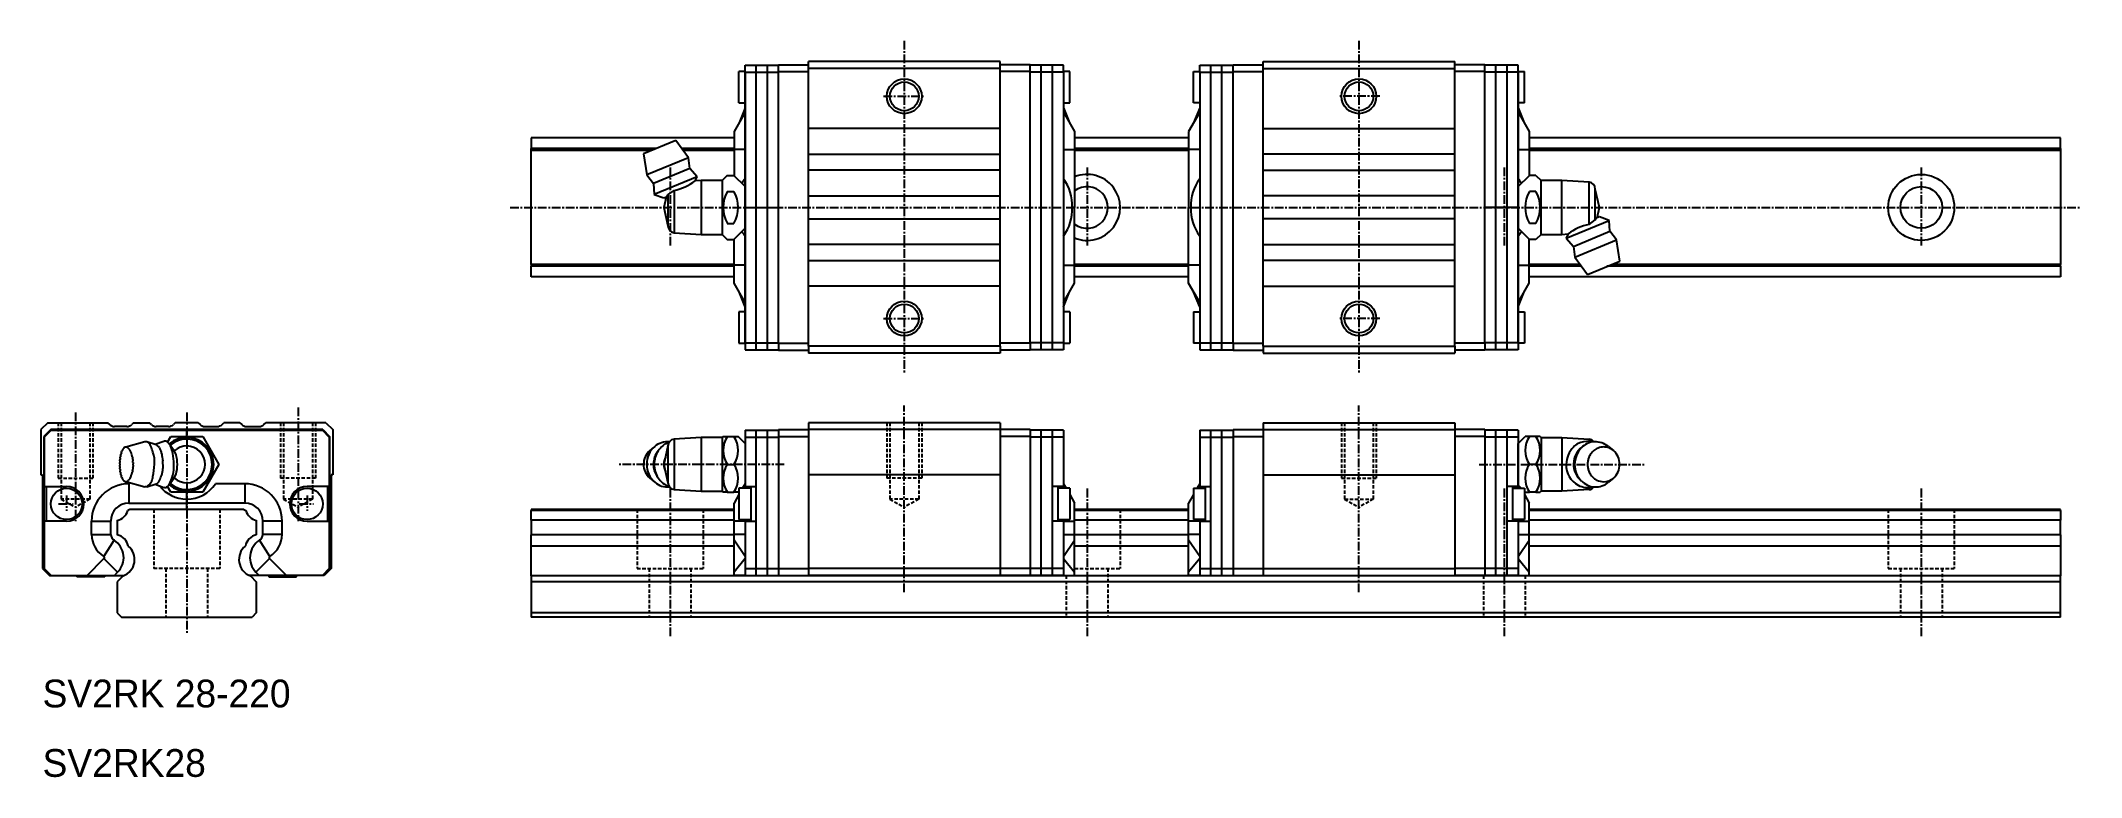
# Model space of a CAD drawing. Extents: x 10 to 303, y 10 to 116.
import ezdxf

# ---------------------------------------------------------------- set-up
doc = ezdxf.new("R2010")
doc.units = 0
doc.linetypes.add('CENTER', pattern=[2, 1.25, -0.25, 0.25, -0.25])
doc.linetypes.add('DASHED', pattern=[0.75, 0.5, -0.25])
doc.layers.get('0').update_dxf_attribs({"linetype": 'CONTINUOUS'})
doc.layers.add('CENTER', color=1, linetype='CENTER')

msp = doc.modelspace()

# ---------------------------------------------------------------- linework, layer by layer
at = {"color": 7, "linetype": 'CONTINUOUS'}
for p, q in [((110.17, 107.05), (110.17, 111.55)), ((111.07, 111.55), (110.17, 111.55)), ((111.07, 112.5), (115.87, 112.5)), ((111.07, 112.5), (115.87, 112.5)), ((111.07, 111.5), (111.07, 112.5)), ((111.07, 111.5), (111.07, 112.5)), ((112.67, 71.5), (112.67, 112.5)), ((114.27, 71.5), (114.27, 112.5)), ((115.87, 111.55), (115.87, 112.55)), ((115.87, 112.55), (120.17, 112.55)), ((115.87, 72.45), (115.87, 111.55)), ((115.87, 111.55), (120.17, 111.55)), ((147.77, 113), (120.17, 113)), ((120.17, 112), (120.17, 113)), ((120.17, 72), (120.17, 112)), ((147.77, 112), (120.17, 112)), ((147.77, 112), (147.77, 113)), ((152.07, 112.55), (147.77, 112.55)), ((147.77, 72), (147.77, 112)), ((152.07, 111.55), (147.77, 111.55)), ((152.07, 111.55), (152.07, 112.55)), ((156.87, 112.5), (152.07, 112.5)), ((152.07, 72.45), (152.07, 111.55)), ((153.67, 71.5), (153.67, 112.5)), ((155.27, 71.5), (155.27, 112.5)), ((156.87, 111.5), (156.87, 112.5)), ((157.77, 111.55), (156.87, 111.55)), ((157.77, 107.05), (157.77, 111.55)), ((175.57, 107.05), (175.57, 111.55)), ((175.57, 111.55), (176.47, 111.55)), ((176.47, 112.5), (181.27, 112.5)), ((176.47, 111.5), (176.47, 112.5)), ((178.07, 71.5), (178.07, 112.5)), ((179.67, 71.5), (179.67, 112.5)), ((181.27, 112.55), (185.57, 112.55)), ((181.27, 111.55), (181.27, 112.55)), ((181.27, 72.45), (181.27, 111.55)), ((181.27, 111.55), (185.57, 111.55)), ((185.57, 113), (213.17, 113)), ((185.57, 112), (185.57, 113)), ((185.57, 72), (185.57, 112)), ((185.57, 112), (213.17, 112)), ((213.17, 112), (213.17, 113)), ((217.47, 112.55), (213.17, 112.55)), ((213.17, 72), (213.17, 112)), ((217.47, 111.55), (213.17, 111.55)), ((217.47, 111.55), (217.47, 112.55)), ((222.27, 112.5), (217.47, 112.5)), ((222.27, 112.5), (217.47, 112.5)), ((217.47, 72.45), (217.47, 111.55)), ((219.07, 71.5), (219.07, 112.5)), ((220.67, 71.5), (220.67, 112.5)), ((222.27, 111.5), (222.27, 112.5)), ((222.27, 111.5), (222.27, 112.5)), ((222.27, 111.55), (223.17, 111.55)), ((223.17, 107.05), (223.17, 111.55)), ((111.07, 92), (111.07, 111.5)), ((111.07, 111.5), (111.07, 92)), ((111.07, 111.5), (115.87, 111.5)), ((111.07, 111.5), (115.87, 111.5)), ((156.87, 111.5), (152.07, 111.5)), ((156.87, 111.5), (156.87, 72.5)), ((176.47, 111.5), (181.27, 111.5)), ((176.47, 111.5), (176.47, 72.5)), ((222.27, 111.5), (217.47, 111.5)), ((222.27, 111.5), (217.47, 111.5)), ((222.27, 111.5), (222.27, 92)), ((222.27, 92), (222.27, 111.5)), ((111.07, 105.7), (109.47, 102.93)), ((111.07, 105.7), (109.47, 102.93)), ((110.17, 107.05), (111.07, 107.05)), ((111.07, 106.33), (110.19, 104.17)), ((111.07, 106.33), (110.19, 104.17)), ((156.87, 107.05), (157.77, 107.05)), ((156.87, 106.33), (157.75, 104.17)), ((156.87, 105.7), (158.47, 102.93)), ((176.47, 105.7), (174.87, 102.93)), ((176.47, 107.05), (175.57, 107.05)), ((176.47, 106.33), (175.59, 104.17)), ((223.17, 107.05), (222.27, 107.05)), ((222.27, 106.33), (223.15, 104.17)), ((222.27, 106.33), (223.15, 104.17)), ((222.27, 105.7), (223.87, 102.93)), ((222.27, 105.7), (223.87, 102.93)), ((109.47, 102.93), (109.47, 100.33)), ((109.47, 102.93), (109.47, 100.33)), ((147.77, 103.35), (120.17, 103.35)), ((158.47, 102.93), (158.47, 100.33)), ((174.87, 102.93), (174.87, 100.33)), ((185.57, 103.35), (213.17, 103.35)), ((223.87, 102.93), (223.87, 100.33)), ((223.87, 102.93), (223.87, 100.33)), ((109.47, 102), (80.27, 102)), ((80.27, 102), (80.27, 100.48)), ((98.29, 100.48), (80.27, 100.48)), ((80.27, 100.2), (80.27, 100.48)), ((80.27, 83.8), (80.27, 100.2)), ((97.6, 100.2), (80.27, 100.2)), ((101.08, 101.64), (96.46, 99.73)), ((102.93, 99.16), (101.08, 101.64)), ((109.47, 100.48), (101.95, 100.48)), ((109.47, 100.2), (102.16, 100.2)), ((109.47, 100.33), (109.47, 96.6)), ((109.47, 100.33), (109.47, 96.6)), ((111.07, 100.33), (109.47, 100.33)), ((111.07, 100.33), (109.47, 100.33)), ((156.87, 100.33), (158.47, 100.33)), ((174.87, 102), (158.47, 102)), ((174.87, 100.48), (158.47, 100.48)), ((158.47, 100.33), (158.47, 92)), ((174.87, 100.2), (158.47, 100.2)), ((174.87, 100.33), (174.87, 92)), ((176.47, 100.33), (174.87, 100.33)), ((222.27, 100.33), (223.87, 100.33)), ((222.27, 100.33), (223.87, 100.33)), ((300.27, 102), (223.87, 102)), ((300.27, 100.48), (223.87, 100.48)), ((223.87, 100.33), (223.87, 96.6)), ((223.87, 100.33), (223.87, 96.6)), ((300.27, 100.2), (223.87, 100.2)), ((300.27, 100.48), (300.27, 102)), ((300.27, 100.48), (300.27, 100.2)), ((300.27, 100.2), (300.27, 83.8)), ((96.46, 99.73), (96.91, 96.67)), ((102.93, 99.16), (96.91, 96.67)), ((103.11, 97.61), (97.88, 95.44)), ((103.11, 97.61), (102.93, 99.16)), ((104.16, 96.42), (103.11, 97.61)), ((120.17, 99.65), (147.77, 99.65)), ((147.77, 97.35), (120.17, 97.35)), ((213.17, 99.65), (185.57, 99.65)), ((185.57, 97.35), (213.17, 97.35)), ((96.91, 96.67), (97.88, 95.44)), ((97.88, 95.44), (97.98, 93.86)), ((104.16, 96.42), (97.98, 93.86)), ((99.97, 93.81), (100.85, 94.45)), ((100.85, 94.45), (100.85, 88.36)), ((103.88, 95.82), (104.16, 96.42)), ((104.77, 95.87), (103.88, 95.82)), ((103.88, 95.82), (103.88, 95.82)), ((103.88, 95.82), (103.88, 95.82)), ((104.77, 95.87), (104.77, 88.12)), ((107.77, 95.87), (104.77, 95.87)), ((108.51, 96.62), (107.77, 95.87)), ((107.77, 95.87), (107.77, 88.12)), ((108.51, 96.62), (109.45, 96.62)), ((108.51, 94.31), (109.45, 94.31)), ((111.07, 95), (109.45, 96.62)), ((222.27, 95), (223.89, 96.62)), ((224.83, 96.62), (223.89, 96.62)), ((224.83, 94.31), (223.89, 94.31)), ((224.83, 96.62), (225.57, 95.87)), ((228.57, 95.87), (225.57, 95.87)), ((225.57, 88.12), (225.57, 95.87)), ((228.57, 88.12), (228.57, 95.87)), ((232.49, 95.64), (228.57, 95.87)), ((232.49, 89.55), (232.49, 95.64)), ((233.37, 90.19), (233.37, 94.65)), ((233.97, 92), (233.37, 94.65)), ((97.98, 93.86), (99.37, 93.36)), ((99.37, 93.36), (99.85, 93.55)), ((99.71, 93.5), (99.37, 92)), ((99.37, 92), (99.97, 89.35)), ((99.85, 93.55), (99.97, 93.81)), ((99.97, 93.81), (99.97, 89.35)), ((111.07, 72.5), (111.07, 92)), ((111.07, 92), (111.07, 72.5)), ((111.07, 92), (111.07, 72.5)), ((111.07, 92), (115.87, 92)), ((120.17, 93.65), (147.77, 93.65)), ((158.47, 92), (158.14, 92)), ((158.47, 83.67), (158.47, 92)), ((174.87, 83.67), (174.87, 92)), ((174.87, 92), (175.2, 92)), ((213.17, 93.65), (185.57, 93.65)), ((222.27, 92), (217.47, 92)), ((222.27, 92), (222.27, 72.5)), ((222.27, 92), (222.27, 72.5)), ((222.27, 72.5), (222.27, 92)), ((233.63, 90.5), (233.97, 92)), ((100.85, 88.36), (104.77, 88.12)), ((104.77, 88.12), (107.77, 88.12)), ((107.77, 88.12), (108.51, 87.38)), ((108.51, 89.69), (109.45, 89.69)), ((109.45, 87.38), (111.07, 89)), ((120.17, 90.35), (147.77, 90.35)), ((213.17, 90.35), (185.57, 90.35)), ((223.89, 87.38), (222.27, 89)), ((224.83, 89.69), (223.89, 89.69)), ((225.57, 88.12), (224.83, 87.38)), ((225.57, 88.12), (228.57, 88.12)), ((228.57, 88.12), (229.46, 88.18)), ((229.19, 87.58), (235.36, 90.14)), ((229.46, 88.18), (229.19, 87.58)), ((229.46, 88.18), (229.46, 88.18)), ((229.46, 88.18), (229.46, 88.18)), ((230.23, 86.39), (235.46, 88.56)), ((232.49, 89.55), (233.37, 90.19)), ((233.37, 90.19), (233.49, 90.45)), ((233.97, 90.64), (233.49, 90.45)), ((235.36, 90.14), (233.97, 90.64)), ((235.46, 88.56), (235.36, 90.14)), ((236.43, 87.33), (235.46, 88.56)), ((108.51, 87.38), (109.45, 87.38)), ((109.47, 83.67), (109.47, 87.4)), ((109.47, 83.67), (109.47, 87.4)), ((109.47, 83.67), (109.47, 87.4)), ((147.77, 86.65), (120.17, 86.65)), ((185.57, 86.65), (213.17, 86.65)), ((223.87, 83.67), (223.87, 87.4)), ((223.87, 83.67), (223.87, 87.4)), ((223.87, 83.67), (223.87, 87.4)), ((224.83, 87.38), (223.89, 87.38)), ((229.19, 87.58), (230.23, 86.39)), ((230.23, 86.39), (230.41, 84.84)), ((230.41, 84.84), (236.43, 87.33)), ((236.88, 84.27), (236.43, 87.33)), ((109.47, 83.8), (80.27, 83.8)), ((80.27, 83.8), (80.27, 83.52)), ((109.47, 83.52), (80.27, 83.52)), ((80.27, 82), (80.27, 83.52)), ((109.47, 81.07), (109.47, 83.67)), ((111.07, 83.67), (109.47, 83.67)), ((109.47, 81.07), (109.47, 83.67)), ((111.07, 83.67), (109.47, 83.67)), ((109.47, 81.07), (109.47, 83.67)), ((111.07, 83.67), (109.47, 83.67)), ((120.17, 84.35), (147.77, 84.35)), ((156.87, 83.67), (158.47, 83.67)), ((174.87, 83.8), (158.47, 83.8)), ((158.47, 81.07), (158.47, 83.67)), ((174.87, 83.52), (158.47, 83.52)), ((176.47, 83.67), (174.87, 83.67)), ((174.87, 81.07), (174.87, 83.67)), ((213.17, 84.35), (185.57, 84.35)), ((222.27, 83.67), (223.87, 83.67)), ((222.27, 83.67), (223.87, 83.67)), ((222.27, 83.67), (223.87, 83.67)), ((231.18, 83.8), (223.87, 83.8)), ((223.87, 81.07), (223.87, 83.67)), ((223.87, 81.07), (223.87, 83.67)), ((223.87, 81.07), (223.87, 83.67)), ((231.39, 83.52), (223.87, 83.52)), ((230.41, 84.84), (232.26, 82.36)), ((232.26, 82.36), (236.88, 84.27)), ((300.27, 83.52), (235.05, 83.52)), ((300.27, 83.8), (235.74, 83.8)), ((300.27, 83.52), (300.27, 83.8)), ((300.27, 83.52), (300.27, 82)), ((109.47, 82), (80.27, 82)), ((111.07, 78.3), (109.47, 81.07)), ((111.07, 78.3), (109.47, 81.07)), ((111.07, 78.3), (109.47, 81.07)), ((111.07, 77.67), (110.19, 79.83)), ((111.07, 77.67), (110.19, 79.83)), ((111.07, 77.67), (110.19, 79.83)), ((147.77, 80.65), (120.17, 80.65)), ((156.87, 78.3), (158.47, 81.07)), ((156.87, 77.67), (157.75, 79.83)), ((174.87, 82), (158.47, 82)), ((176.47, 78.3), (174.87, 81.07)), ((176.47, 77.67), (175.59, 79.83)), ((185.57, 80.65), (213.17, 80.65)), ((222.27, 78.3), (223.87, 81.07)), ((222.27, 78.3), (223.87, 81.07)), ((222.27, 78.3), (223.87, 81.07)), ((222.27, 77.67), (223.15, 79.83)), ((222.27, 77.67), (223.15, 79.83)), ((222.27, 77.67), (223.15, 79.83)), ((300.27, 82), (223.87, 82)), ((111.07, 76.95), (110.17, 76.95)), ((110.17, 76.95), (110.17, 72.45)), ((157.77, 76.95), (156.87, 76.95)), ((157.77, 76.95), (157.77, 72.45)), ((175.57, 76.95), (175.57, 72.45)), ((175.57, 76.95), (176.47, 76.95)), ((222.27, 76.95), (223.17, 76.95)), ((223.17, 76.95), (223.17, 72.45)), ((110.17, 72.45), (111.07, 72.45)), ((111.07, 72.5), (111.07, 71.5)), ((111.07, 72.5), (111.07, 71.5)), ((111.07, 72.5), (111.07, 71.5)), ((111.07, 72.5), (115.87, 72.5)), ((111.07, 72.5), (115.87, 72.5)), ((111.07, 72.5), (115.87, 72.5)), ((111.07, 71.5), (115.87, 71.5)), ((111.07, 71.5), (115.87, 71.5)), ((111.07, 71.5), (115.87, 71.5)), ((115.87, 72.45), (115.87, 71.45)), ((115.87, 72.45), (120.17, 72.45)), ((115.87, 71.45), (120.17, 71.45)), ((147.77, 72), (120.17, 72)), ((120.17, 72), (120.17, 71)), ((147.77, 71), (120.17, 71)), ((152.07, 72.45), (147.77, 72.45)), ((147.77, 72), (147.77, 71)), ((152.07, 71.45), (147.77, 71.45)), ((156.87, 72.5), (152.07, 72.5)), ((152.07, 72.45), (152.07, 71.45)), ((156.87, 71.5), (152.07, 71.5)), ((156.87, 72.5), (156.87, 71.5)), ((156.87, 72.45), (157.77, 72.45)), ((176.47, 72.45), (175.57, 72.45)), ((176.47, 72.5), (181.27, 72.5)), ((176.47, 72.5), (176.47, 71.5)), ((176.47, 71.5), (181.27, 71.5)), ((181.27, 72.45), (181.27, 71.45)), ((181.27, 72.45), (185.57, 72.45)), ((181.27, 71.45), (185.57, 71.45)), ((185.57, 72), (213.17, 72)), ((185.57, 72), (185.57, 71)), ((185.57, 71), (213.17, 71)), ((217.47, 72.45), (213.17, 72.45)), ((213.17, 72), (213.17, 71)), ((217.47, 71.45), (213.17, 71.45)), ((222.27, 72.5), (217.47, 72.5)), ((222.27, 72.5), (217.47, 72.5)), ((222.27, 72.5), (217.47, 72.5)), ((217.47, 72.45), (217.47, 71.45)), ((222.27, 71.5), (217.47, 71.5)), ((222.27, 71.5), (217.47, 71.5)), ((222.27, 71.5), (217.47, 71.5)), ((222.27, 72.5), (222.27, 71.5)), ((222.27, 72.5), (222.27, 71.5)), ((222.27, 72.5), (222.27, 71.5)), ((223.17, 72.45), (222.27, 72.45)), ((10.75, 61), (9.75, 60)), ((9.75, 60), (9.75, 53.5)), ((11.2, 60), (10.2, 59)), ((10.2, 59), (10.2, 40)), ((11.25, 59.9), (10.25, 58.9)), ((11.25, 59.9), (10.25, 58.9)), ((10.25, 58.9), (10.25, 51.8)), ((10.25, 58.9), (10.25, 51.8)), ((10.75, 61), (19.4, 61)), ((50.3, 60), (11.2, 60)), ((30.75, 59.9), (11.25, 59.9)), ((11.25, 59.9), (30.75, 59.9)), ((19.66, 60.74), (19.4, 61)), ((22.14, 60.45), (20.36, 60.45)), ((23.1, 61), (22.84, 60.74)), ((23.1, 61), (25.4, 61)), ((25.66, 60.74), (25.4, 61)), ((28.14, 60.45), (26.36, 60.45)), ((27.98, 58.2), (28.44, 59)), ((28.44, 59), (33.06, 59)), ((29.1, 61), (28.84, 60.74)), ((32.4, 61), (29.1, 61)), ((50.25, 59.9), (30.75, 59.9)), ((30.75, 59.9), (50.25, 59.9)), ((30.75, 59.9), (50.25, 59.9)), ((30.75, 59), (30.75, 59.9)), ((32.4, 61), (32.66, 60.74)), ((33.06, 59), (35.37, 55)), ((33.36, 60.45), (35.14, 60.45)), ((35.84, 60.74), (36.1, 61)), ((38.4, 61), (36.1, 61)), ((38.4, 61), (38.66, 60.74)), ((39.36, 60.45), (41.14, 60.45)), ((41.84, 60.74), (42.1, 61)), ((50.75, 61), (42.1, 61)), ((50.25, 59.9), (51.25, 58.9)), ((50.25, 59.9), (51.25, 58.9)), ((50.25, 59.9), (51.25, 58.9)), ((50.3, 60), (51.3, 59)), ((50.75, 61), (51.75, 60)), ((51.25, 58.9), (51.25, 51.8)), ((51.25, 58.9), (51.25, 51.8)), ((51.25, 58.9), (51.25, 51.8)), ((51.3, 59), (51.3, 40)), ((51.75, 60), (51.75, 53.5)), ((104.77, 58.87), (100.85, 58.64)), ((107.77, 58.87), (104.77, 58.87)), ((104.77, 58.87), (104.77, 51.12)), ((107.9, 59), (107.77, 58.87)), ((107.77, 58.87), (107.77, 51.12)), ((107.9, 59), (108.51, 59)), ((108.51, 59), (109.45, 59)), ((109.45, 59), (110.07, 59)), ((111.07, 58), (110.07, 59)), ((111.07, 59.9), (115.87, 59.9)), ((111.07, 59.9), (115.87, 59.9)), ((111.07, 59.9), (115.87, 59.9)), ((111.07, 59.9), (111.07, 58.9)), ((111.07, 59.9), (111.07, 58.9)), ((111.07, 59.9), (111.07, 58.9)), ((111.07, 58.9), (115.87, 58.9)), ((111.07, 58.9), (115.87, 58.9)), ((111.07, 58.9), (115.87, 58.9)), ((111.07, 58.9), (111.07, 51.8)), ((111.07, 58.9), (111.07, 51.8)), ((111.07, 58.9), (111.07, 51.8)), ((112.67, 39), (112.67, 59.9)), ((114.27, 39), (114.27, 59.9)), ((115.87, 60), (115.87, 59)), ((115.87, 60), (120.17, 60)), ((115.87, 59), (115.87, 40)), ((115.87, 59), (120.17, 59)), ((147.77, 61), (120.17, 61)), ((120.17, 61), (120.17, 60)), ((147.77, 60), (120.17, 60)), ((120.17, 60), (120.17, 53.5)), ((147.77, 61), (147.77, 60)), ((152.07, 60), (147.77, 60)), ((147.77, 60), (147.77, 53.5)), ((152.07, 59), (147.77, 59)), ((152.07, 60), (152.07, 59)), ((156.87, 59.9), (152.07, 59.9)), ((152.07, 59), (152.07, 40)), ((156.87, 58.9), (152.07, 58.9)), ((153.67, 39), (153.67, 59.9)), ((155.27, 39), (155.27, 59.9)), ((156.87, 59.9), (156.87, 58.9)), ((156.87, 58.9), (156.87, 51.8)), ((176.47, 59.9), (181.27, 59.9)), ((176.47, 59.9), (176.47, 58.9)), ((176.47, 58.9), (181.27, 58.9)), ((176.47, 58.9), (176.47, 51.8)), ((178.07, 39), (178.07, 59.9)), ((179.67, 39), (179.67, 59.9)), ((181.27, 60), (185.57, 60)), ((181.27, 60), (181.27, 59)), ((181.27, 59), (181.27, 40)), ((181.27, 59), (185.57, 59)), ((185.57, 61), (213.17, 61)), ((185.57, 61), (185.57, 60)), ((185.57, 60), (213.17, 60)), ((185.57, 60), (185.57, 53.5)), ((213.17, 61), (213.17, 60)), ((213.17, 60), (213.17, 53.5)), ((217.47, 60), (213.17, 60)), ((217.47, 59), (213.17, 59)), ((217.47, 60), (217.47, 59)), ((222.27, 59.9), (217.47, 59.9)), ((222.27, 59.9), (217.47, 59.9)), ((222.27, 59.9), (217.47, 59.9)), ((217.47, 59), (217.47, 40)), ((222.27, 58.9), (217.47, 58.9)), ((222.27, 58.9), (217.47, 58.9)), ((222.27, 58.9), (217.47, 58.9)), ((219.07, 39), (219.07, 59.9)), ((220.67, 39), (220.67, 59.9)), ((222.27, 59.9), (222.27, 58.9)), ((222.27, 59.9), (222.27, 58.9)), ((222.27, 59.9), (222.27, 58.9)), ((222.27, 58), (223.27, 59)), ((222.27, 58.9), (222.27, 51.8)), ((222.27, 58.9), (222.27, 51.8)), ((222.27, 58.9), (222.27, 51.8)), ((223.89, 59), (223.27, 59)), ((224.83, 59), (223.89, 59)), ((225.45, 59), (224.83, 59)), ((225.45, 59), (225.57, 58.87)), ((225.57, 58.87), (225.57, 55)), ((225.57, 58.87), (228.57, 58.87)), ((228.57, 58.87), (228.57, 55)), ((228.57, 58.87), (232.49, 58.64)), ((24.71, 58.24), (21.97, 57.49)), ((26.35, 57.82), (24.98, 58.24)), ((27.43, 58.31), (26.21, 57.86)), ((28.61, 57.42), (28.19, 57.98)), ((28.94, 56.93), (28.61, 57.42)), ((29.2, 56.43), (28.94, 56.93)), ((98.08, 57.58), (97.36, 56.98)), ((99.97, 57.65), (99.37, 55)), ((99.97, 57.65), (99.97, 52.35)), ((100.85, 58.64), (100.85, 51.36)), ((222.27, 52), (222.27, 58)), ((231.05, 57.07), (231.36, 57.38)), ((232.49, 58.64), (232.49, 58.33)), ((235.26, 57.58), (235.98, 56.98)), ((9.75, 53.5), (10, 53.5)), ((10, 53.5), (10, 40)), ((28.61, 52.58), (28.94, 53.07)), ((28.94, 53.07), (29.2, 53.57)), ((35.37, 55), (33.06, 51)), ((51.5, 53.5), (51.5, 40)), ((51.75, 53.5), (51.5, 53.5)), ((99.37, 55), (99.97, 52.35)), ((108.51, 55), (109.45, 55)), ((120.17, 53.5), (120.17, 40)), ((147.77, 53.5), (120.17, 53.5)), ((147.77, 53.5), (147.77, 40)), ((185.57, 53.5), (213.17, 53.5)), ((185.57, 53.5), (185.57, 40)), ((213.17, 53.5), (213.17, 40)), ((224.83, 55), (223.89, 55)), ((225.57, 55), (225.57, 51.12)), ((228.57, 55), (228.57, 51.12)), ((231.36, 52.62), (231.05, 52.93)), ((235.98, 53.02), (235.26, 52.42)), ((10.25, 51.8), (13.45, 51.8)), ((10.25, 51.8), (13.45, 51.8)), ((10.5, 51.8), (10.5, 46.8)), ((10.5, 51.8), (10.5, 46.8)), ((21.97, 52.51), (24.71, 51.76)), ((22.42, 52.2), (22.42, 49.43)), ((22.42, 52.2), (22.42, 49.43)), ((24.98, 51.76), (26.35, 52.18)), ((26.21, 52.14), (27.43, 51.69)), ((28.44, 51), (27.98, 51.8)), ((28.19, 52.02), (28.61, 52.58)), ((33.06, 51), (28.44, 51)), ((30.75, 50), (30.75, 51)), ((30.75, 49.43), (30.75, 50)), ((30.75, 49.43), (30.75, 50)), ((30.75, 49.43), (30.75, 50)), ((39.08, 52.2), (34.89, 52.2)), ((39.08, 52.2), (34.89, 52.2)), ((39.08, 52.2), (34.89, 52.2)), ((39.08, 52.2), (39.08, 49.43)), ((39.08, 52.2), (39.08, 49.43)), ((39.08, 52.2), (39.08, 49.43)), ((51.25, 51.8), (48.05, 51.8)), ((51.25, 51.8), (48.05, 51.8)), ((51.25, 51.8), (48.05, 51.8)), ((51, 51.8), (51, 46.8)), ((51, 51.8), (51, 46.8)), ((100.85, 51.36), (104.77, 51.12)), ((104.77, 51.12), (107.77, 51.12)), ((107.77, 51.12), (107.9, 51)), ((108.51, 51), (107.9, 51)), ((108.51, 51), (109.45, 51)), ((110.07, 51), (109.45, 51)), ((110.17, 50.64), (109.47, 49.43)), ((110.17, 50.64), (109.47, 49.43)), ((110.17, 50.64), (109.47, 49.43)), ((110.07, 51), (110.17, 51.1)), ((110.17, 51.55), (110.17, 47.05)), ((111.87, 51.55), (110.17, 51.55)), ((110.62, 51.55), (110.8, 51.73)), ((111.07, 52.2), (110.7, 51.55)), ((111.07, 52.2), (110.7, 51.55)), ((111.07, 52.2), (110.7, 51.55)), ((111.07, 51.8), (112.67, 51.8)), ((111.07, 51.8), (112.67, 51.8)), ((111.07, 51.8), (112.67, 51.8)), ((111.07, 51.55), (111.07, 51.8)), ((111.07, 51.55), (111.07, 51.8)), ((111.07, 51.55), (111.07, 51.8)), ((111.87, 51.8), (111.87, 46.8)), ((111.87, 51.8), (111.87, 46.8)), ((156.87, 51.8), (155.27, 51.8)), ((156.07, 51.8), (156.07, 46.8)), ((157.77, 51.55), (156.07, 51.55)), ((156.87, 52.2), (157.25, 51.55)), ((156.87, 51.55), (156.87, 51.8)), ((157.77, 51.55), (157.77, 47.05)), ((157.77, 50.64), (158.47, 49.43)), ((175.57, 50.64), (174.87, 49.43)), ((175.57, 51.55), (175.57, 47.05)), ((175.57, 51.55), (177.27, 51.55)), ((176.47, 52.2), (176.1, 51.55)), ((176.47, 51.8), (178.07, 51.8)), ((176.47, 51.55), (176.47, 51.8)), ((177.27, 51.8), (177.27, 46.8)), ((222.27, 51.8), (220.67, 51.8)), ((222.27, 51.8), (220.67, 51.8)), ((222.27, 51.8), (220.67, 51.8)), ((221.47, 51.8), (221.47, 46.8)), ((221.47, 51.8), (221.47, 46.8)), ((221.47, 51.55), (223.17, 51.55)), ((222.72, 51.55), (222.27, 52)), ((222.27, 51.55), (222.27, 51.8)), ((222.27, 51.55), (222.27, 51.8)), ((222.27, 51.55), (222.27, 51.8)), ((223.17, 51.55), (223.17, 47.05)), ((223.27, 51), (223.17, 51.1)), ((223.27, 51), (223.17, 51.1)), ((223.17, 50.64), (223.87, 49.43)), ((223.17, 50.64), (223.87, 49.43)), ((223.17, 50.64), (223.87, 49.43)), ((223.27, 51), (223.89, 51)), ((224.83, 51), (223.89, 51)), ((224.83, 51), (225.45, 51)), ((225.57, 51.12), (225.45, 51)), ((228.57, 51.12), (225.57, 51.12)), ((232.49, 51.36), (228.57, 51.12)), ((232.49, 51.67), (232.49, 51.36)), ((22.55, 48.5), (22.27, 48.34)), ((22.42, 49.43), (30.75, 49.43)), ((22.42, 49.43), (30.75, 49.43)), ((38.95, 48.5), (22.55, 48.5)), ((39.08, 49.43), (30.75, 49.43)), ((39.08, 49.43), (30.75, 49.43)), ((39.08, 49.43), (30.75, 49.43)), ((30.75, 48.5), (30.75, 49.43)), ((38.95, 48.5), (39.23, 48.34)), ((109.47, 48.5), (80.27, 48.5)), ((80.27, 48.5), (80.27, 48.34)), ((109.47, 48.34), (80.27, 48.34)), ((80.27, 46.94), (80.27, 48.34)), ((109.47, 46.83), (109.47, 49.43)), ((109.47, 46.83), (109.47, 49.43)), ((109.47, 46.83), (109.47, 49.43)), ((110.17, 47.05), (111.87, 47.05)), ((111.07, 46.8), (111.07, 47.05)), ((111.07, 46.8), (111.07, 47.05)), ((111.07, 46.8), (111.07, 47.05)), ((156.07, 47.05), (157.77, 47.05)), ((156.87, 46.8), (156.87, 47.05)), ((158.47, 46.83), (158.47, 49.43)), ((174.87, 48.5), (158.47, 48.5)), ((174.87, 48.34), (158.47, 48.34)), ((174.87, 46.83), (174.87, 49.43)), ((177.27, 47.05), (175.57, 47.05)), ((176.47, 46.8), (176.47, 47.05)), ((223.17, 47.05), (221.47, 47.05)), ((222.27, 46.8), (222.27, 47.05)), ((222.27, 46.8), (222.27, 47.05)), ((222.27, 46.8), (222.27, 47.05)), ((223.87, 46.83), (223.87, 49.43)), ((223.87, 46.83), (223.87, 49.43)), ((223.87, 46.83), (223.87, 49.43)), ((300.27, 48.5), (223.87, 48.5)), ((300.27, 48.34), (223.87, 48.34)), ((300.27, 48.34), (300.27, 48.5)), ((300.27, 48.34), (300.27, 46.94)), ((10.25, 46.8), (10.25, 40)), ((10.25, 46.8), (10.25, 40)), ((13.45, 46.8), (10.25, 46.8)), ((13.45, 46.8), (10.25, 46.8)), ((17.05, 44.92), (17.05, 46.83)), ((17.05, 46.83), (19.82, 46.83)), ((17.05, 44.92), (17.05, 46.83)), ((17.05, 46.83), (19.82, 46.83)), ((17.05, 44.92), (19.82, 44.92)), ((17.05, 44.92), (19.82, 44.92)), ((18.8, 41.73), (20.29, 44.07)), ((18.8, 41.73), (20.29, 44.07)), ((19.82, 44.92), (19.82, 46.83)), ((19.82, 44.92), (19.82, 46.83)), ((20.75, 46.94), (20.75, 44.86)), ((40.75, 46.94), (40.75, 44.86)), ((42.7, 41.73), (41.21, 44.07)), ((42.7, 41.73), (41.21, 44.07)), ((42.7, 41.73), (41.21, 44.07)), ((44.45, 46.83), (41.68, 46.83)), ((41.68, 44.92), (41.68, 46.83)), ((44.45, 46.83), (41.68, 46.83)), ((41.68, 44.92), (41.68, 46.83)), ((44.45, 46.83), (41.68, 46.83)), ((41.68, 44.92), (41.68, 46.83)), ((44.45, 44.92), (41.68, 44.92)), ((44.45, 44.92), (41.68, 44.92)), ((44.45, 44.92), (41.68, 44.92)), ((44.45, 44.92), (44.45, 46.83)), ((44.45, 44.92), (44.45, 46.83)), ((44.45, 44.92), (44.45, 46.83)), ((48.05, 46.8), (51.25, 46.8)), ((48.05, 46.8), (51.25, 46.8)), ((48.05, 46.8), (51.25, 46.8)), ((51.25, 46.8), (51.25, 40)), ((51.25, 46.8), (51.25, 40)), ((51.25, 46.8), (51.25, 40)), ((109.47, 46.94), (80.27, 46.94)), ((80.27, 46.94), (80.27, 44.86)), ((109.47, 44.86), (80.27, 44.86)), ((80.27, 43.24), (80.27, 44.86)), ((109.47, 44.92), (109.47, 46.83)), ((111.07, 46.83), (109.47, 46.83)), ((109.47, 44.92), (109.47, 46.83)), ((111.07, 46.83), (109.47, 46.83)), ((109.47, 44.92), (109.47, 46.83)), ((111.07, 46.83), (109.47, 46.83)), ((111.07, 44.92), (109.47, 44.92)), ((109.47, 44.07), (109.47, 44.92)), ((111.07, 44.92), (109.47, 44.92)), ((109.47, 44.07), (109.47, 44.92)), ((111.07, 44.92), (109.47, 44.92)), ((109.47, 44.07), (109.47, 44.92)), ((109.47, 39.46), (109.47, 44.07)), ((111.07, 41.73), (109.47, 44.07)), ((109.47, 39.46), (109.47, 44.07)), ((111.07, 41.73), (109.47, 44.07)), ((109.47, 39.46), (109.47, 44.07)), ((111.07, 41.73), (109.47, 44.07)), ((111.07, 46.8), (112.67, 46.8)), ((111.07, 46.8), (112.67, 46.8)), ((111.07, 46.8), (112.67, 46.8)), ((111.07, 46.8), (111.07, 40)), ((111.07, 46.8), (111.07, 40)), ((111.07, 46.8), (111.07, 40)), ((156.87, 46.8), (155.27, 46.8)), ((156.87, 46.83), (158.47, 46.83)), ((156.87, 46.8), (156.87, 40)), ((156.87, 44.92), (158.47, 44.92)), ((156.87, 41.73), (158.47, 44.07)), ((174.87, 46.94), (158.47, 46.94)), ((158.47, 44.92), (158.47, 46.83)), ((158.47, 44.07), (158.47, 44.92)), ((174.87, 44.86), (158.47, 44.86)), ((158.47, 39.46), (158.47, 44.07)), ((176.47, 46.83), (174.87, 46.83)), ((174.87, 44.92), (174.87, 46.83)), ((174.87, 44.07), (174.87, 44.92)), ((176.47, 44.92), (174.87, 44.92)), ((176.47, 41.73), (174.87, 44.07)), ((174.87, 39.46), (174.87, 44.07)), ((176.47, 46.8), (178.07, 46.8)), ((176.47, 46.8), (176.47, 40)), ((222.27, 46.8), (220.67, 46.8)), ((222.27, 46.8), (220.67, 46.8)), ((222.27, 46.8), (220.67, 46.8)), ((222.27, 46.83), (223.87, 46.83)), ((222.27, 46.83), (223.87, 46.83)), ((222.27, 46.83), (223.87, 46.83)), ((222.27, 46.8), (222.27, 40)), ((222.27, 46.8), (222.27, 40)), ((222.27, 46.8), (222.27, 40)), ((222.27, 44.92), (223.87, 44.92)), ((222.27, 44.92), (223.87, 44.92)), ((222.27, 44.92), (223.87, 44.92)), ((222.27, 41.73), (223.87, 44.07)), ((222.27, 41.73), (223.87, 44.07)), ((222.27, 41.73), (223.87, 44.07)), ((300.27, 46.94), (223.87, 46.94)), ((223.87, 44.92), (223.87, 46.83)), ((223.87, 44.92), (223.87, 46.83)), ((223.87, 44.92), (223.87, 46.83)), ((223.87, 44.07), (223.87, 44.92)), ((223.87, 44.07), (223.87, 44.92)), ((223.87, 44.07), (223.87, 44.92)), ((300.27, 44.86), (223.87, 44.86)), ((223.87, 39.46), (223.87, 44.07)), ((223.87, 39.46), (223.87, 44.07)), ((223.87, 39.46), (223.87, 44.07)), ((300.27, 44.86), (300.27, 46.94)), ((300.27, 44.86), (300.27, 43.24)), ((16.42, 39), (18.84, 41.42)), ((16.42, 39), (18.84, 41.42)), ((18.84, 41.42), (20.8, 39.46)), ((18.84, 41.42), (20.8, 39.46)), ((42.66, 41.42), (40.7, 39.46)), ((42.66, 41.42), (40.7, 39.46)), ((42.66, 41.42), (40.7, 39.46)), ((45.08, 39), (42.66, 41.42)), ((45.08, 39), (42.66, 41.42)), ((45.08, 39), (42.66, 41.42)), ((109.47, 43.24), (80.27, 43.24)), ((80.27, 38.95), (80.27, 43.24)), ((111.07, 41.42), (109.47, 39.46)), ((111.07, 41.42), (109.47, 39.46)), ((111.07, 41.42), (109.47, 39.46)), ((156.87, 41.42), (158.47, 39.46)), ((174.87, 43.24), (158.47, 43.24)), ((176.47, 41.42), (174.87, 39.46)), ((222.27, 41.42), (223.87, 39.46)), ((222.27, 41.42), (223.87, 39.46)), ((222.27, 41.42), (223.87, 39.46)), ((300.27, 43.24), (223.87, 43.24)), ((300.27, 43.24), (300.27, 38.95)), ((10, 40), (11, 39)), ((10.2, 40), (11.2, 39)), ((10.25, 40), (11.25, 39)), ((10.25, 40), (11.25, 39)), ((11, 39), (11.2, 39)), ((11.2, 39), (11.25, 39)), ((11.25, 39), (16.42, 39)), ((11.25, 39), (16.42, 39)), ((14.95, 39), (14.95, 38.8)), ((18.95, 38.8), (14.95, 38.8)), ((16.42, 39), (20.33, 39)), ((16.42, 39), (20.33, 39)), ((18.95, 38.8), (18.95, 39)), ((20.33, 39), (20.8, 39.46)), ((20.33, 39), (20.8, 39.46)), ((20.33, 39), (21.73, 39)), ((20.33, 39), (21.73, 39)), ((21.6, 38.95), (20.75, 38.1)), ((41.17, 39), (39.77, 39)), ((41.17, 39), (39.77, 39)), ((41.17, 39), (39.77, 39)), ((39.9, 38.95), (40.75, 38.1)), ((41.17, 39), (40.7, 39.46)), ((41.17, 39), (40.7, 39.46)), ((41.17, 39), (40.7, 39.46)), ((45.08, 39), (41.17, 39)), ((45.08, 39), (41.17, 39)), ((45.08, 39), (41.17, 39)), ((42.55, 39), (42.55, 38.8)), ((42.55, 38.8), (46.55, 38.8)), ((50.25, 39), (45.08, 39)), ((50.25, 39), (45.08, 39)), ((50.25, 39), (45.08, 39)), ((46.55, 38.8), (46.55, 39)), ((51.25, 40), (50.25, 39)), ((51.25, 40), (50.25, 39)), ((51.25, 40), (50.25, 39)), ((50.3, 39), (50.25, 39)), ((51.3, 40), (50.3, 39)), ((50.5, 39), (50.3, 39)), ((51.5, 40), (50.5, 39)), ((300.27, 38.95), (80.27, 38.95)), ((80.27, 38.95), (80.27, 38.1)), ((109.47, 39), (109.47, 39.46)), ((109.47, 39), (109.47, 39.46)), ((109.47, 39), (109.47, 39.46)), ((111.07, 39), (109.47, 39)), ((111.07, 39), (109.47, 39)), ((111.07, 39), (109.47, 39)), ((111.07, 40), (115.87, 40)), ((111.07, 40), (115.87, 40)), ((111.07, 40), (115.87, 40)), ((111.07, 40), (111.07, 39)), ((111.07, 40), (111.07, 39)), ((111.07, 40), (111.07, 39)), ((111.07, 39), (115.87, 39)), ((111.07, 39), (115.87, 39)), ((111.07, 39), (115.87, 39)), ((115.87, 40), (115.87, 39)), ((115.87, 40), (120.17, 40)), ((115.87, 39), (120.17, 39)), ((147.77, 40), (120.17, 40)), ((120.17, 40), (120.17, 39)), ((147.77, 39), (120.17, 39)), ((152.07, 40), (147.77, 40)), ((147.77, 40), (147.77, 39)), ((152.07, 39), (147.77, 39)), ((156.87, 40), (152.07, 40)), ((152.07, 40), (152.07, 39)), ((156.87, 39), (152.07, 39)), ((156.87, 40), (156.87, 39)), ((156.87, 39), (158.47, 39)), ((158.47, 39), (158.47, 39.46)), ((174.87, 39), (174.87, 39.46)), ((176.47, 39), (174.87, 39)), ((176.47, 40), (181.27, 40)), ((176.47, 40), (176.47, 39)), ((176.47, 39), (181.27, 39)), ((181.27, 40), (181.27, 39)), ((181.27, 40), (185.57, 40)), ((181.27, 39), (185.57, 39)), ((185.57, 40), (185.57, 39)), ((185.57, 40), (213.17, 40)), ((185.57, 39), (213.17, 39)), ((213.17, 40), (213.17, 39)), ((217.47, 40), (213.17, 40)), ((217.47, 39), (213.17, 39)), ((217.47, 40), (217.47, 39)), ((222.27, 40), (217.47, 40)), ((222.27, 40), (217.47, 40)), ((222.27, 40), (217.47, 40)), ((222.27, 39), (217.47, 39)), ((222.27, 39), (217.47, 39)), ((222.27, 39), (217.47, 39)), ((222.27, 40), (222.27, 39)), ((222.27, 40), (222.27, 39)), ((222.27, 40), (222.27, 39)), ((222.27, 39), (223.87, 39)), ((222.27, 39), (223.87, 39)), ((222.27, 39), (223.87, 39)), ((223.87, 39), (223.87, 39.46)), ((223.87, 39), (223.87, 39.46)), ((223.87, 39), (223.87, 39.46)), ((300.27, 38.1), (300.27, 38.95)), ((20.75, 38.1), (20.75, 33.6)), ((40.75, 38.1), (40.75, 33.6)), ((300.27, 38.1), (80.27, 38.1)), ((80.27, 38.1), (80.27, 33.6)), ((300.27, 33.6), (300.27, 38.1)), ((20.75, 33.6), (21.35, 33)), ((21.35, 33), (40.15, 33)), ((40.75, 33.6), (40.15, 33)), ((300.27, 33.6), (80.27, 33.6)), ((80.27, 33.6), (80.27, 33)), ((300.27, 33), (80.27, 33)), ((300.27, 33), (300.27, 33.6))]:
    msp.add_line(p, q, dxfattribs=at)
at = {"color": 3, "linetype": 'DASHED'}
for p, q in [((12.25, 61), (12.25, 53)), ((12.68, 61), (12.68, 50)), ((16.82, 61), (16.82, 50)), ((17.25, 61), (17.25, 53)), ((44.25, 61), (44.25, 53)), ((44.68, 61), (44.68, 50)), ((48.82, 61), (48.82, 50)), ((49.25, 61), (49.25, 53)), ((131.47, 61), (131.47, 53)), ((131.9, 61), (131.9, 50)), ((136.04, 61), (136.04, 50)), ((136.47, 61), (136.47, 53)), ((196.87, 61), (196.87, 53)), ((197.3, 61), (197.3, 50)), ((201.44, 61), (201.44, 50)), ((201.87, 61), (201.87, 53)), ((12.25, 53), (17.25, 53)), ((49.25, 53), (44.25, 53)), ((136.47, 53), (131.47, 53)), ((196.87, 53), (201.87, 53)), ((16.82, 50), (12.68, 50)), ((12.68, 50), (14.75, 48.81)), ((16.82, 50), (14.75, 48.81)), ((48.82, 50), (44.68, 50)), ((44.68, 50), (46.75, 48.81)), ((48.82, 50), (46.75, 48.81)), ((136.04, 50), (131.9, 50)), ((131.9, 50), (133.97, 48.81)), ((136.04, 50), (133.97, 48.81)), ((197.3, 50), (201.44, 50)), ((197.3, 50), (199.37, 48.81)), ((201.44, 50), (199.37, 48.81)), ((26, 48.5), (26, 40)), ((35.5, 48.5), (35.5, 40)), ((95.52, 48.5), (95.52, 40)), ((105.02, 48.5), (105.02, 40)), ((165.02, 48.5), (165.02, 40)), ((275.52, 48.5), (275.52, 40)), ((285.02, 48.5), (285.02, 40)), ((35.5, 40), (26, 40)), ((27.75, 40), (27.75, 33)), ((33.75, 40), (33.75, 33)), ((95.52, 40), (105.02, 40)), ((97.27, 40), (97.27, 33)), ((103.27, 40), (103.27, 33)), ((157.27, 39), (157.27, 33)), ((158.47, 40), (165.02, 40)), ((163.27, 40), (163.27, 33)), ((217.27, 39), (217.27, 33)), ((223.27, 39), (223.27, 33)), ((275.52, 40), (285.02, 40)), ((277.27, 40), (277.27, 33)), ((283.27, 40), (283.27, 33))]:
    msp.add_line(p, q, dxfattribs=at)
at = {"linetype": 'CONTINUOUS'}
for p, q in [((24.98, 58.24), (24.71, 58.24)), ((24.98, 51.76), (24.71, 51.76))]:
    msp.add_line(p, q, dxfattribs=at)
at = {"color": 3, "linetype": 'CONTINUOUS'}
for centre in [(133.97, 108), (199.37, 108), (133.97, 76), (199.37, 76)]:
    msp.add_circle(centre, 2.5, dxfattribs=at)
at = {"color": 7, "linetype": 'CONTINUOUS'}
for centre, radius in [((133.97, 108), 2.07), ((199.37, 108), 2.07), ((280.27, 92), 4.75), ((280.27, 92), 3), ((133.97, 76), 2.07), ((199.37, 76), 2.07), ((13.45, 49.3), 2.25), ((48.05, 49.3), 2.25)]:
    msp.add_circle(centre, radius, dxfattribs=at)
for centre, radius, start, end in [((99.43, 101.6), 7.29, 281.2292, 307.55), ((112.52, 92), 4.62, 150.0104, 209.9896), ((105.45, 92), 4.62, 330.0001, 29.9999), ((114.21, 93.49), 4.11, 139.8147, 151.2732), ((114.21, 93.49), 4.11, 139.8147, 151.2732), ((151.47, 92.22), 6.67, 358.1073, 36.0009), ((160.27, 92), 4.75, 247.7315, 112.2685), ((160.27, 92), 3, 233.1301, 126.8699), ((181.87, 92.22), 6.67, 143.9991, 181.8927), ((219.13, 93.49), 4.11, 28.7268, 40.1853), ((219.13, 93.49), 4.11, 28.7268, 40.1853), ((227.89, 92), 4.62, 150.0001, 209.9999), ((220.83, 92), 4.62, 330.0104, 29.9896), ((232.37, 94.65), 1, 0, 83.2229), ((151.47, 91.78), 6.67, 323.9991, 1.8927), ((181.87, 91.78), 6.67, 178.1073, 216.0009), ((100.97, 89.35), 1, 180, 263.2229), ((114.21, 90.51), 4.11, 208.7268, 220.1853), ((114.21, 90.51), 4.11, 208.7268, 220.1853), ((114.21, 90.51), 4.11, 208.7268, 220.1853), ((219.13, 90.51), 4.11, 319.8147, 331.2732), ((219.13, 90.51), 4.11, 319.8147, 331.2732), ((219.13, 90.51), 4.11, 319.8147, 331.2732), ((233.91, 82.4), 7.29, 101.2292, 127.55), ((20.36, 61.45), 1, 225, 270), ((22.14, 61.45), 1, 270, 315), ((26.36, 61.45), 1, 225, 270), ((28.14, 61.45), 1, 270, 315), ((30.75, 55), 3.88, 229.2393, 130.7607), ((33.36, 61.45), 1, 225, 270), ((35.14, 61.45), 1, 270, 315), ((39.36, 61.45), 1, 225, 270), ((41.14, 61.45), 1, 270, 315), ((111.44, 57), 3.54, 145.6279, 214.3721), ((106.53, 57), 3.54, 325.6279, 34.3721), ((226.81, 57), 3.54, 145.6159, 214.3841), ((221.9, 57), 3.54, 325.6273, 34.3727), ((22.91, 55.58), 1.77, 170.1836, 176.7047), ((16.91, 56.62), 4.32, 350.1836, 352.8665), ((22.86, 55.88), 1.68, 165.9229, 172.8665), ((15.69, 57.67), 5.71, 345.9229, 347.9835), ((22.76, 56.17), 1.51, 160.0922, 167.9835), ((-0.51, 64.6), 23.24, 340.0922, 340.6158), ((22.52, 56.49), 1.18, 149.9462, 160.6158), ((23.59, 55.88), 2.41, 144.2871, 149.9462), ((22.03, 57), 0.49, 97.1639, 144.2871), ((21.92, 56.86), 0.628, 42.7713, 85.8209), ((21.09, 56.09), 1.76, 34.4113, 42.7713), ((21.41, 56.31), 1.37, 24.8028, 34.4113), ((17.09, 54.32), 6.13, 22.7591, 24.8028), ((21.05, 55.98), 1.84, 16.1339, 22.7591), ((-10.61, 46.82), 34.79, 15.7913, 16.1339), ((20.83, 55.71), 2.12, 10.2366, 15.7913), ((53.87, 61.68), 31.46, 190.2366, 190.607), ((20.71, 55.47), 2.29, 5.5412, 10.607), ((24.57, 57.24), 1.08, 21.0278, 67.2834), ((5.01, 49.72), 22.03, 18.6519, 21.0278), ((21.9, 55.42), 4.21, 354.2322, 18.6519), ((25.76, 56.55), 1.39, 55.0676, 65.0564), ((26.19, 57.16), 0.646, 25.4744, 55.0676), ((47.21, 67.18), 22.64, 205.4744, 206.7542), ((25.75, 56.36), 1.4, 7.3483, 26.7542), ((52.19, 59.77), 25.26, 187.3483, 189.748), ((27.61, 57.83), 0.511, 60.8171, 110.5992), ((27.38, 57.42), 0.984, 34.9878, 60.8171), ((25.54, 56.13), 3.23, 7.3525, 34.9878), ((30.75, 55), 3.64, 229.0058, 130.9942), ((6.7, 53.7), 22.23, 3.3561, 7.3525), ((30.75, 55), 2.65, 226.8285, 133.1715), ((24.09, 55), 5.31, 344.3386, 15.6614), ((99.21, 54.99), 2.75, 156.3696, 179.7225), ((98.92, 55.11), 2.43, 129.9202, 156.3696), ((100.36, 55.01), 3.45, 155.8923, 180.1998), ((100.21, 55.08), 3.29, 130.7852, 155.8923), ((101.01, 54.99), 3.14, 141.4466, 179.7942), ((101.44, 55.02), 3.46, 163.2854, 180.3436), ((99.93, 55.4), 2.86, 85.1547, 130.7852), ((101.58, 54.98), 3.61, 146.9357, 163.2854), ((101.17, 55.25), 3.11, 109.6894, 146.9357), ((101.77, 55), 2.4, 154.7068, 179.7781), ((100.97, 57.65), 1, 96.7771, 180), ((233.02, 54.87), 3.83, 136.741, 178.1041), ((231.88, 55.94), 2.27, 115.1296, 136.741), ((233.31, 55.01), 3.08, 126.2099, 230.7496), ((234.04, 54.92), 3.64, 137.6191, 178.8069), ((232.41, 54.82), 3.51, 88.6836, 115.1296), ((233.35, 55.55), 2.7, 91.7682, 137.6191), ((235.18, 54.93), 2.94, 158.6141, 168.7966), ((234.65, 55.14), 2.36, 144.8049, 158.6141), ((232.37, 57.65), 1, 36.791, 83.2229), ((232.45, 56.48), 1.85, 71.5934, 88.6836), ((234.84, 55), 2.59, 129.7266, 144.8049), ((234.54, 55.37), 2.12, 111.4007, 129.7266), ((233.36, 55.26), 2.99, 50.6705, 91.7682), ((234.59, 55.23), 2.27, 90.6006, 111.4007), ((234.59, 55.47), 2.03, 68.2985, 90.6006), ((234.45, 55.11), 2.42, 50.6319, 68.2985), ((234.3, 55.02), 2.58, 359.4947, 49.3507), ((22.93, 55.29), 1.81, 173.733, 180.0616), ((17.4, 55.28), 3.71, 356.9724, 0.0616), ((22.93, 54.99), 1.83, 176.9724, 183.2469), ((17.4, 54.68), 3.72, 0.1617, 3.2469), ((22.93, 54.69), 1.81, 180.1617, 186.4986), ((17.28, 55.91), 3.87, 353.733, 356.7047), ((17.26, 54.05), 3.89, 3.5403, 6.4986), ((22.91, 54.4), 1.77, 183.5403, 190.0814), ((16.87, 53.32), 4.37, 7.4277, 10.0814), ((22.86, 54.1), 1.67, 187.4277, 194.4141), ((15.52, 52.22), 5.9, 12.4183, 14.4141), ((22.75, 53.81), 1.5, 192.4183, 200.4132), ((-12.21, 40.8), 35.8, 20.0721, 20.4132), ((22.5, 53.48), 1.15, 200.0721, 211.1208), ((23.27, 53.95), 2.06, 211.1208, 217.8884), ((21.22, 53.81), 1.59, 314.972, 324.4048), ((21.44, 53.66), 1.33, 324.4048, 334.4057), ((17.57, 55.51), 5.62, 334.4057, 336.6464), ((21.07, 54), 1.81, 336.6464, 343.3865), ((-4.73, 61.7), 28.74, 343.3865, 343.8022), ((20.84, 54.27), 2.1, 343.8022, 349.4059), ((56.97, 47.52), 34.65, 169.0693, 169.4059), ((20.71, 54.52), 2.28, 349.0693, 354.1585), ((39.2, 57.26), 16.29, 185.5412, 186.2483), ((39.56, 52.59), 16.67, 173.4671, 174.1585), ((20.64, 55.23), 2.37, 1.408, 6.2483), ((20.65, 54.76), 2.37, 353.4671, 358.3172), ((36.65, 54.29), 13.64, 177.4766, 178.3172), ((36.58, 55.62), 13.57, 181.408, 182.2531), ((20.62, 54.99), 2.4, 357.4766, 2.2531), ((23.82, 53.49), 2.08, 304.0454, 352.8838), ((-49.21, 62.61), 75.68, 352.8838, 354.2322), ((6.59, 60.65), 21.76, 338.4782, 340.7177), ((24.63, 54.34), 2.66, 340.7177, 1.156), ((32.22, 54.49), 4.94, 174.0912, 181.156), ((25.51, 55.19), 1.81, 354.0912, 9.748), ((22.7, 54.97), 6.23, 331.7244, 345.9353), ((23.78, 54.7), 5.12, 345.9353, 3.3561), ((99.09, 54.99), 2.63, 179.7225, 204.1854), ((99.01, 54.95), 2.53, 204.1854, 229.5249), ((100.47, 55.01), 3.56, 180.1998, 203.7081), ((100.13, 54.86), 3.19, 203.7081, 230.0021), ((128.77, 89.82), 48.38, 229.5249, 230.6346), ((100.86, 54.99), 2.98, 179.7942, 196.5767), ((101.74, 55.02), 3.76, 180.3436, 196.0273), ((101.1, 55.06), 3.23, 196.5767, 217.9131), ((101.33, 54.9), 3.33, 196.0273, 213.7038), ((101.35, 54.92), 3.36, 213.7038, 231.0042), ((101.83, 55.02), 2.46, 180.3823, 205.1326), ((111.44, 53), 3.54, 145.6279, 214.3721), ((106.53, 53), 3.54, 325.6279, 34.3721), ((226.81, 53), 3.54, 145.6273, 214.3727), ((221.9, 53), 3.54, 325.6273, 34.3727), ((232.46, 54.89), 3.28, 178.1041, 241.8177), ((233.68, 54.93), 3.28, 178.8069, 224.8147), ((234.71, 55.02), 2.45, 168.7966, 180.5394), ((235.26, 55.03), 3.01, 180.5394, 190.1247), ((234.69, 54.93), 2.42, 190.1247, 202.4646), ((235.04, 55.07), 2.8, 202.4646, 214.1163), ((234.6, 54.77), 2.27, 214.1163, 231.3522), ((234.72, 54.93), 2.47, 231.3522, 242.8397), ((234.56, 54.7), 2.2, 270.3125, 310.2548), ((234.45, 54.86), 2.39, 309.6388, 336.5974), ((234.07, 55.02), 2.8, 336.5974, 359.4947), ((13.45, 49.3), 2.5, 270, 90), ((13.45, 49.3), 2.5, 270, 90), ((22.42, 46.83), 5.37, 90.0008, 179.9992), ((22.42, 46.83), 5.37, 90.0008, 179.9992), ((22.03, 52.98), 0.477, 217.8884, 242.119), ((21.98, 52.89), 0.381, 242.119, 267.2598), ((21.93, 53.11), 0.597, 273.2202, 298.7005), ((21.94, 53.1), 0.589, 298.7005, 314.972), ((26.05, 52.97), 0.842, 290.5673, 338.4782), ((30.75, 55), 5, 218.0521, 269.9873), ((30.75, 55), 5, 218.0521, 269.9873), ((27.63, 52.59), 0.919, 257.7557, 277.7073), ((27.72, 51.92), 0.242, 277.7073, 306.3092), ((28.69, 50.59), 1.41, 120.5653, 126.3092), ((27.69, 52.29), 0.561, 300.5653, 331.7244), ((30.75, 55), 5, 270.0118, 325.9324), ((30.75, 55), 5, 270.0118, 325.9324), ((30.75, 55), 5, 270.0118, 325.9324), ((39.08, 46.83), 5.37, 0.0008, 89.9992), ((39.08, 46.83), 5.37, 0.0008, 89.9992), ((39.08, 46.83), 5.37, 0.0008, 89.9992), ((48.05, 49.3), 2.5, 90, 270), ((48.05, 49.3), 2.5, 90, 270), ((48.05, 49.3), 2.5, 90, 270), ((99.98, 54.68), 2.95, 230.0021, 251.8623), ((99.92, 54.5), 2.76, 251.8623, 275.2328), ((101.07, 54.56), 2.9, 231.0042, 250.9998), ((100.97, 52.35), 1, 180, 263.2229), ((232.27, 54.53), 2.87, 241.8177, 285.548), ((233.57, 54.82), 3.11, 224.8147, 244.7743), ((233.4, 54.46), 2.72, 244.7743, 267.3138), ((232.37, 52.35), 1, 276.7771, 323.209), ((233.41, 54.61), 2.87, 267.3138, 310.2475), ((234.56, 54.6), 2.1, 242.8397, 270.3125), ((22.42, 46.83), 2.6, 90, 180), ((22.42, 46.83), 2.6, 90, 180), ((20.27, 48.98), 2.1, 283.2606, 342.1056), ((39.08, 46.83), 2.6, 0, 90), ((39.08, 46.83), 2.6, 0, 90), ((39.08, 46.83), 2.6, 0, 90), ((41.23, 48.98), 2.1, 197.8944, 256.7394), ((20.82, 44.92), 3.77, 180, 237.6682), ((20.82, 44.92), 3.77, 180, 237.6682), ((20.82, 44.92), 1, 180, 237.6682), ((20.82, 44.92), 1, 180, 237.6682), ((18.7, 41.56), 2.97, 315, 57.6682), ((18.7, 41.56), 2.97, 315, 57.6682), ((20.27, 42.82), 2.1, 11.6297, 76.7394), ((41.23, 42.82), 2.1, 103.2606, 168.3703), ((42.8, 41.56), 2.97, 122.3318, 225), ((42.8, 41.56), 2.97, 122.3318, 225), ((42.8, 41.56), 2.97, 122.3318, 225), ((40.68, 44.92), 1, 302.3318, 0), ((40.68, 44.92), 1, 302.3318, 0), ((40.68, 44.92), 1, 302.3318, 0), ((40.68, 44.92), 3.77, 302.3318, 0), ((40.68, 44.92), 3.77, 302.3318, 0), ((40.68, 44.92), 3.77, 302.3318, 0), ((18.7, 41.56), 0.2, 315.0001, 57.6681), ((20.75, 41.3), 2.5, 289.8363, 50.9443), ((40.75, 41.3), 2.5, 129.0557, 250.1637), ((42.8, 41.56), 0.2, 122.3318, 224.9999)]:
    msp.add_arc(centre, radius, start, end, dxfattribs=at)
at = {"layer": 'CENTER', "color": 1, "linetype": 'CENTER'}
for p, q in [((133.97, 116), (133.97, 68)), ((199.37, 116), (199.37, 68)), ((130.97, 108), (136.97, 108)), ((202.37, 108), (196.37, 108)), ((100.27, 97.75), (100.27, 86.25)), ((160.27, 97.75), (160.27, 86.25)), ((220.27, 97.75), (220.27, 86.25)), ((280.27, 97.75), (280.27, 86.25)), ((77.27, 92), (303.27, 92)), ((130.97, 76), (136.97, 76)), ((202.37, 76), (196.37, 76)), ((14.75, 62.47), (14.75, 46.81)), ((30.75, 62.47), (30.75, 30.75)), ((46.75, 63.17), (46.75, 46.81)), ((133.97, 36.61), (133.97, 63.47)), ((199.37, 36.61), (199.37, 63.47)), ((116.68, 55), (92.94, 55)), ((216.66, 55), (240.4, 55)), ((13.45, 50.5), (13.45, 48.3)), ((48.05, 50.5), (48.05, 48.3)), ((100.27, 51.5), (100.27, 30)), ((160.27, 51.5), (160.27, 30)), ((220.27, 51.5), (220.27, 30)), ((280.27, 51.5), (280.27, 30)), ((12.3, 49.3), (14.4, 49.3)), ((46.9, 49.3), (49, 49.3))]:
    msp.add_line(p, q, dxfattribs=at)

# ---------------------------------------------------------------- texts
at = {"color": 7, "linetype": 'CONTINUOUS'}
for s, p in [('SV2RK 28-220', (10, 20)), ('SV2RK28', (10, 10))]:
    msp.add_text(s, height=4, dxfattribs=at).set_placement(p)

doc.saveas('drawing.dxf')
